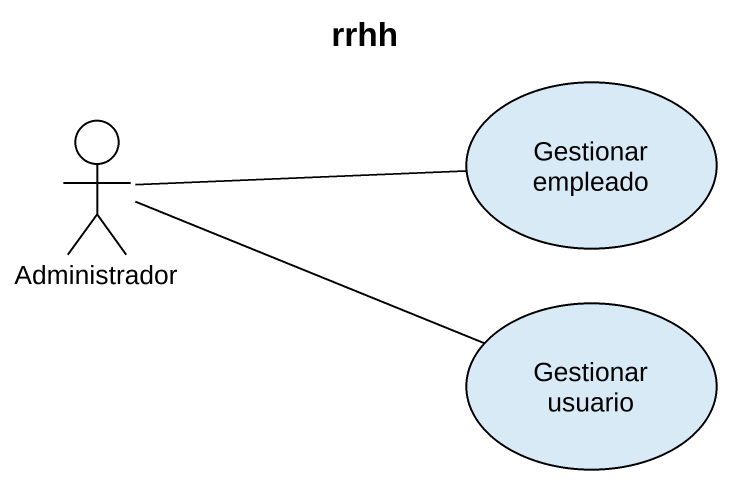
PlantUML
@startuml
title rrhh
usecase "Gestionar empleado" as Gestionar_empleado
actor Administrador
usecase "Gestionar usuario" as Gestionar_usuario
Administrador -right- Gestionar_empleado
Administrador -right- Gestionar_usuario
@enduml
